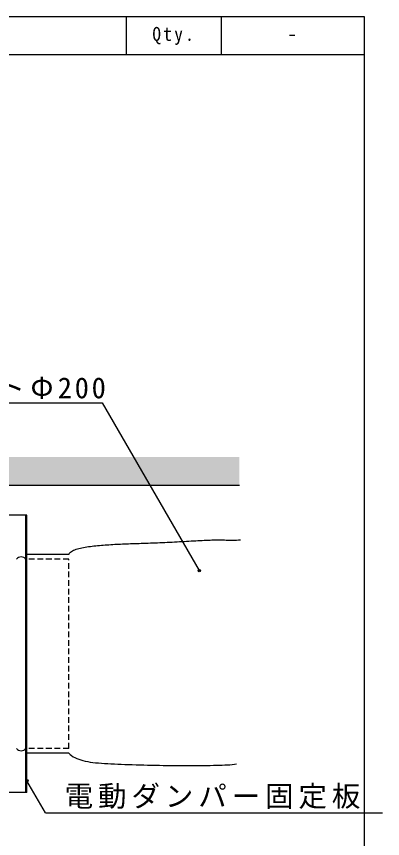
# Model space of a CAD drawing. Units: millimetres at full size, sheet at 1:5; details may follow other scales. Extents: x -2292 to 1828, y -1273 to 1617.
# Drawn here: x -637 to -252, y -733 to 132 of the extents above; entities that cross this region are included whole.
import ezdxf
from ezdxf.enums import TextEntityAlignment as Align

# ---------------------------------------------------------------- set-up
doc = ezdxf.new("R2010")
doc.units = ezdxf.units.MM
doc.header["$LTSCALE"] = 5
doc.header["$PDMODE"] = 32
doc.header["$PDSIZE"] = 2.5
doc.linetypes.add('DASHED1', pattern=[1.8, 1.2, -0.6])
doc.layers.add('0-0', color=4, linetype='Continuous')
doc.layers.add('F-0', color=2, linetype='Continuous')
doc.styles.add('ＭＳ ゴシック', font='')
doc.styles.get('ＭＳ ゴシック').set_extended_font_data('MS Gothic')

msp = doc.modelspace()

# ---------------------------------------------------------------- linework, layer by layer
at = {"layer": '0-0'}
for p, q in [((-1031.966, -274.206), (-546.95, -274.206)), ((-546.95, -274.206), (-445.008, -450.776)), ((-627.065, -392.294), (-837.065, -392.294)), ((-606.584, -705.585), (-626.065, -671.842)), ((-627.065, -684.294), (-837.065, -684.294)), ((-606.584, -705.585), (-252.475, -705.585))]:
    msp.add_line(p, q, dxfattribs=at)
at = {"layer": '0-0', "color": 7}
for p, q in [((-402.763, -361.294), (-1194.999, -361.294)), ((-626.065, -392.294), (-627.065, -392.294)), ((-627.065, -637.794), (-627.065, -392.294)), ((-626.065, -684.294), (-626.065, -392.294)), ((-545.887, -423.888), (-543.908, -423.732)), ((-543.908, -423.732), (-541.921, -423.585)), ((-541.921, -423.585), (-539.927, -423.446)), ((-539.927, -423.446), (-537.925, -423.316)), ((-537.925, -423.316), (-535.914, -423.193)), ((-535.914, -423.193), (-533.894, -423.078)), ((-533.894, -423.078), (-531.862, -422.97)), ((-531.862, -422.97), (-529.817, -422.868)), ((-529.817, -422.868), (-527.757, -422.772)), ((-527.757, -422.772), (-525.68, -422.682)), ((-525.68, -422.682), (-523.583, -422.596)), ((-523.583, -422.596), (-521.466, -422.514)), ((-521.466, -422.514), (-519.325, -422.435)), ((-519.325, -422.435), (-517.158, -422.358)), ((-517.158, -422.358), (-514.964, -422.284)), ((-514.964, -422.284), (-512.74, -422.21)), ((-512.74, -422.21), (-510.487, -422.137)), ((-510.487, -422.137), (-508.202, -422.063)), ((-508.202, -422.063), (-505.885, -421.989)), ((-505.885, -421.989), (-503.537, -421.912)), ((-503.537, -421.912), (-501.156, -421.834)), ((-501.156, -421.834), (-498.745, -421.752)), ((-498.745, -421.752), (-496.304, -421.667)), ((-496.304, -421.667), (-493.835, -421.578)), ((-493.835, -421.578), (-491.341, -421.484)), ((-491.341, -421.484), (-488.824, -421.386)), ((-488.824, -421.386), (-486.287, -421.283)), ((-486.287, -421.283), (-483.734, -421.174)), ((-483.734, -421.174), (-481.169, -421.061)), ((-481.169, -421.061), (-478.597, -420.942)), ((-478.597, -420.942), (-476.021, -420.818)), ((-476.021, -420.818), (-473.446, -420.689)), ((-473.446, -420.689), (-470.877, -420.556)), ((-470.877, -420.556), (-468.319, -420.418)), ((-468.319, -420.418), (-465.777, -420.278)), ((-465.777, -420.278), (-463.254, -420.135)), ((-463.254, -420.135), (-460.756, -419.99)), ((-460.756, -419.99), (-458.286, -419.844)), ((-458.286, -419.844), (-455.849, -419.699)), ((-455.849, -419.699), (-453.446, -419.556)), ((-453.446, -419.556), (-451.082, -419.415)), ((-451.082, -419.415), (-448.758, -419.279)), ((-448.758, -419.279), (-446.476, -419.149)), ((-446.476, -419.149), (-444.237, -419.027)), ((-444.237, -419.027), (-442.042, -418.913)), ((-442.042, -418.913), (-439.892, -418.809)), ((-439.892, -418.809), (-437.784, -418.716)), ((-437.784, -418.716), (-435.719, -418.636)), ((-435.719, -418.636), (-433.694, -418.569)), ((-433.694, -418.569), (-431.709, -418.517)), ((-431.709, -418.517), (-429.76, -418.478)), ((-429.76, -418.478), (-427.844, -418.453)), ((-427.844, -418.453), (-425.96, -418.442)), ((-425.96, -418.442), (-424.102, -418.443)), ((-424.102, -418.443), (-422.269, -418.455)), ((-422.269, -418.455), (-420.454, -418.475)), ((-420.454, -418.475), (-418.655, -418.501)), ((-418.655, -418.501), (-416.865, -418.529)), ((-416.865, -418.529), (-415.078, -418.556)), ((-415.078, -418.556), (-413.288, -418.578)), ((-413.288, -418.578), (-411.486, -418.591)), ((-411.486, -418.591), (-409.66, -418.592)), ((-409.66, -418.592), (-407.799, -418.577)), ((-407.799, -418.577), (-405.884, -418.544)), ((-405.884, -418.544), (-403.894, -418.493)), ((-403.894, -418.493), (-401.804, -418.428)), ((-581.555, -432.898), (-580.907, -432.069)), ((-580.907, -432.069), (-580.125, -431.305)), ((-580.125, -431.305), (-579.216, -430.603)), ((-579.216, -430.603), (-578.187, -429.96)), ((-578.187, -429.96), (-577.047, -429.37)), ((-577.047, -429.37), (-575.802, -428.831)), ((-575.802, -428.831), (-574.463, -428.336)), ((-574.463, -428.336), (-573.037, -427.883)), ((-573.037, -427.883), (-571.532, -427.466)), ((-571.532, -427.466), (-569.956, -427.081)), ((-569.956, -427.081), (-568.317, -426.726)), ((-568.317, -426.726), (-566.623, -426.396)), ((-566.623, -426.396), (-564.879, -426.089)), ((-564.879, -426.089), (-563.093, -425.803)), ((-563.093, -425.803), (-561.27, -425.535)), ((-561.27, -425.535), (-559.415, -425.284)), ((-559.415, -425.284), (-557.534, -425.047)), ((-557.534, -425.047), (-555.63, -424.825)), ((-555.63, -424.825), (-553.708, -424.615)), ((-553.708, -424.615), (-551.77, -424.417)), ((-551.77, -424.417), (-549.819, -424.231)), ((-549.819, -424.231), (-547.857, -424.054)), ((-547.857, -424.054), (-545.887, -423.888)), ((-582.065, -433.794), (-627.065, -433.794)), ((-627.065, -684.294), (-627.065, -438.794)), ((-582.065, -433.794), (-581.555, -432.898)), ((-582.065, -642.794), (-627.065, -642.794)), ((-582.065, -642.794), (-580.67, -644.141)), ((-580.67, -644.141), (-579.137, -645.379)), ((-579.137, -645.379), (-577.471, -646.507)), ((-577.471, -646.507), (-575.675, -647.529)), ((-575.675, -647.529), (-573.75, -648.447)), ((-573.75, -648.447), (-571.699, -649.267)), ((-571.699, -649.267), (-569.523, -649.995)), ((-569.523, -649.995), (-567.223, -650.637)), ((-567.223, -650.637), (-564.8, -651.202)), ((-564.8, -651.202), (-562.255, -651.695)), ((-562.255, -651.695), (-559.591, -652.126)), ((-559.591, -652.126), (-556.808, -652.502)), ((-556.808, -652.502), (-553.909, -652.829)), ((-553.909, -652.829), (-550.897, -653.116)), ((-550.897, -653.116), (-547.773, -653.368)), ((-547.773, -653.368), (-544.542, -653.591)), ((-544.542, -653.591), (-541.208, -653.791)), ((-541.208, -653.791), (-537.774, -653.972)), ((-537.774, -653.972), (-534.246, -654.139)), ((-534.246, -654.139), (-530.63, -654.294)), ((-530.63, -654.294), (-526.931, -654.44)), ((-526.931, -654.44), (-523.155, -654.579)), ((-523.155, -654.579), (-519.31, -654.713)), ((-519.31, -654.713), (-515.402, -654.842)), ((-515.402, -654.842), (-511.439, -654.967)), ((-511.439, -654.967), (-507.429, -655.088)), ((-507.429, -655.088), (-503.38, -655.204)), ((-503.38, -655.204), (-499.3, -655.315)), ((-499.3, -655.315), (-495.198, -655.419)), ((-495.198, -655.419), (-491.082, -655.517)), ((-491.082, -655.517), (-486.961, -655.606)), ((-486.961, -655.606), (-482.844, -655.685)), ((-482.844, -655.685), (-478.74, -655.754)), ((-478.74, -655.754), (-474.657, -655.811)), ((-474.657, -655.811), (-470.604, -655.857)), ((-470.604, -655.857), (-466.588, -655.89)), ((-466.588, -655.89), (-462.619, -655.91)), ((-462.619, -655.91), (-458.705, -655.918)), ((-458.705, -655.918), (-454.852, -655.914)), ((-454.852, -655.914), (-451.068, -655.898)), ((-451.068, -655.898), (-447.359, -655.872)), ((-447.359, -655.872), (-443.733, -655.835)), ((-443.733, -655.835), (-440.194, -655.79)), ((-440.194, -655.79), (-436.749, -655.736)), ((-436.749, -655.736), (-433.401, -655.675)), ((-433.401, -655.675), (-430.155, -655.607)), ((-430.155, -655.607), (-427.013, -655.531)), ((-427.013, -655.531), (-423.979, -655.446)), ((-423.979, -655.446), (-421.053, -655.35)), ((-421.053, -655.35), (-418.236, -655.238)), ((-418.236, -655.238), (-415.528, -655.104)), ((-415.528, -655.104), (-412.927, -654.941)), ((-412.927, -654.941), (-410.43, -654.737)), ((-410.43, -654.737), (-408.034, -654.479)), ((-408.034, -654.479), (-405.732, -654.146)), ((-626.065, -684.294), (-627.065, -684.294))]:
    msp.add_line(p, q, dxfattribs=at)
at = {"layer": '0-0', "color": 7, "linetype": 'DASHED1'}
for p, q in [((-582.065, -438.794), (-627.065, -438.794)), ((-582.065, -637.794), (-582.065, -438.794)), ((-582.065, -637.794), (-627.065, -637.794))]:
    msp.add_line(p, q, dxfattribs=at)
at = {"layer": '0-0', "color": 7}
for centre, start, end in [((-632.065, -442.544), 36.8699, 143.1301), ((-632.065, -442.544), 36.8699, 143.1301), ((-632.065, -634.044), 216.8699, 323.1301), ((-632.065, -634.044), 216.8699, 323.1301)]:
    msp.add_arc(centre, 6.25, start, end, dxfattribs=at)
at = {"layer": '0-0', "color": 5}
for p in [(-445.008, -450.776), (-626.065, -671.842)]:
    msp.add_point(p, dxfattribs=at)
at = {"layer": '0-0', "color": 254}
msp.add_solid([(-402.763, -361.294), (-402.763, -331.294), (-1194.999, -361.294), (-1194.999, -331.294)], dxfattribs=at)
at = {"layer": 'F-0', "color": 5}
for p, q in [((-521.874, 132.338), (-521.874, 92.338)), ((-421.874, 132.338), (-421.874, 92.338)), ((-271.874, 132.338), (-271.874, -1272.662)), ((-2291.874, 92.338), (-271.874, 92.338))]:
    msp.add_line(p, q, dxfattribs=at)
msp.add_lwpolyline([(-2291.874, -1272.662), (-2291.874, 132.338), (-271.874, 132.338)], dxfattribs=at)

# ---------------------------------------------------------------- texts
at = {"layer": '0-0', "color": 7, "char_height": 21.99, "attachment_point": 7, "style": 'ＭＳ ゴシック'}
for s, insert in [('\\T1.19;断熱フレキシブルダクトΦ200', (-1014.926, -272.089)), ('\\T1.17;電動ダンパー固定板', (-586.483, -701.516))]:
    msp.add_mtext(s, dxfattribs=dict(at, insert=insert))
at = {"layer": 'F-0', "color": 7, "style": 'ＭＳ ゴシック'}
msp.add_text('-', height=14.66, dxfattribs=at).set_placement((-352.374, 102.338), align=Align.BOTTOM_LEFT)
at = {"layer": 'F-0', "color": 7, "insert": (-494.249, 102.338), "char_height": 14.66, "attachment_point": 7, "style": 'ＭＳ ゴシック'}
msp.add_mtext('\\T1.28;\\W0.9;Qty.', dxfattribs=at)
msp.add_mtext('\\T1.28;\\W0.9;Qty.', dxfattribs=at)

doc.saveas('drawing.dxf')
